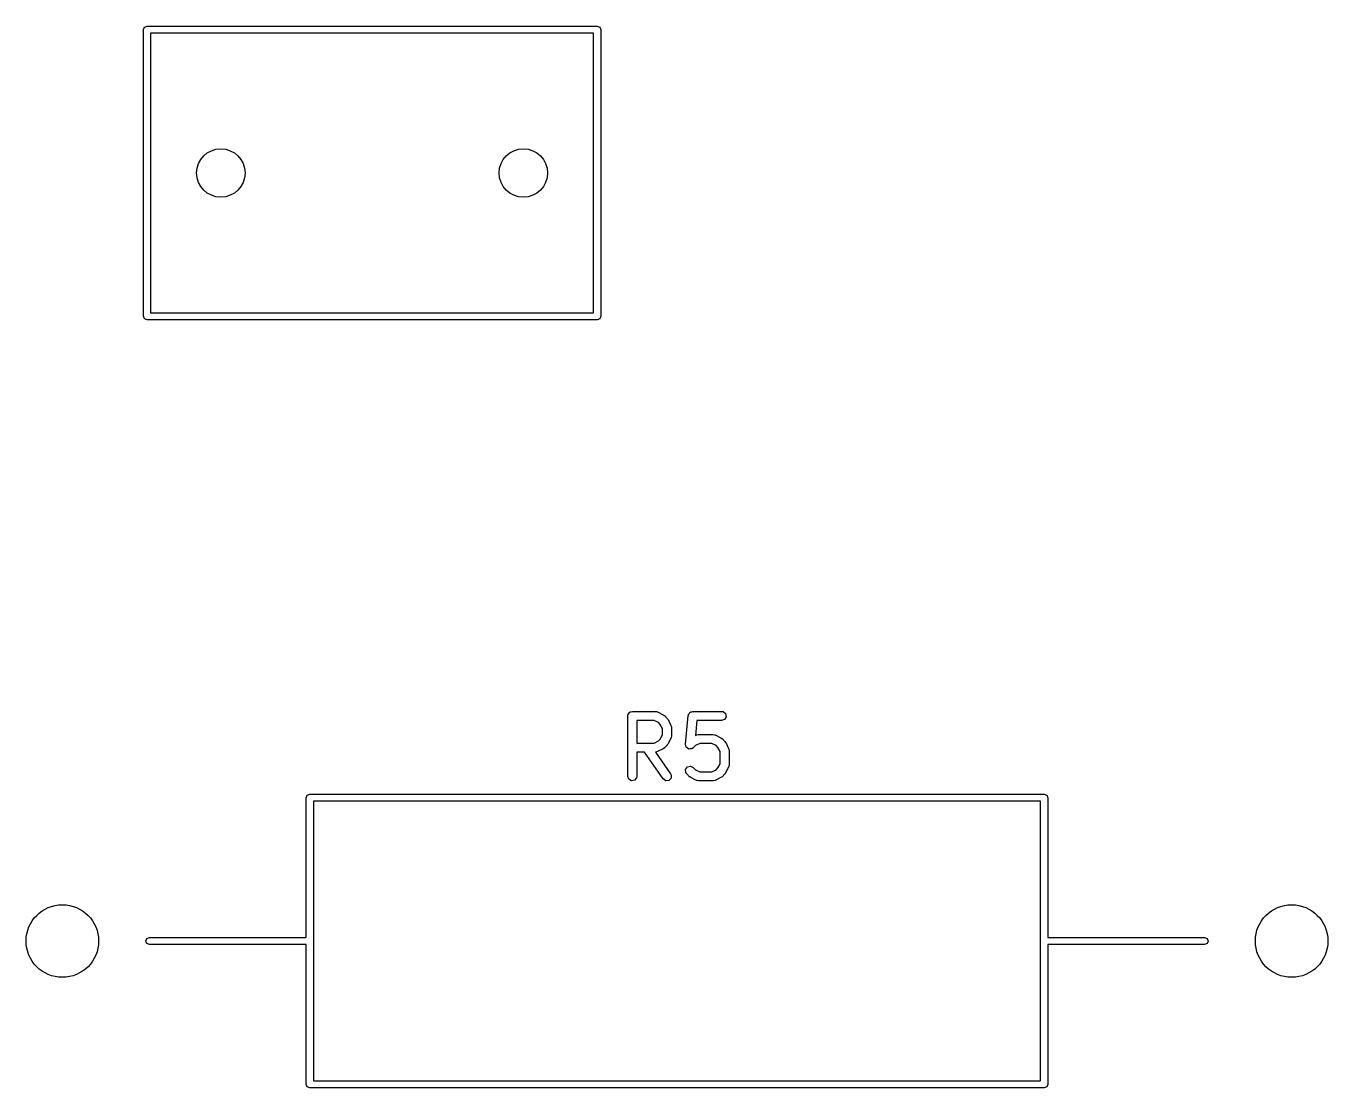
# Model space of a CAD drawing. Extents: x 37 to 259, y -144 to -45.
# Drawn here: x 230.54 to 252.06, y -82.44 to -64.88 of the extents above; entities that cross this region are included whole.
import ezdxf

# ---------------------------------------------------------------- set-up
doc = ezdxf.new("R2010")
doc.units = 0
doc.layers.add('BLACK', color=7, linetype='CONTINUOUS')

msp = doc.modelspace()

# ---------------------------------------------------------------- linework, layer by layer
at = {"layer": 'BLACK', "linetype": 'CONTINUOUS'}
for p, q in [((232.48, -64.94), (232.498, -64.8976)), ((232.48, -69.68), (232.48, -64.94)), ((232.498, -64.8976), (232.54, -64.88)), ((232.54, -64.88), (239.98, -64.88)), ((239.98, -64.88), (240.022, -64.8976)), ((240.022, -64.8976), (240.04, -64.94)), ((240.04, -64.94), (240.04, -69.68)), ((232.6, -65), (232.6, -69.62)), ((239.92, -65), (232.6, -65)), ((239.92, -69.62), (239.92, -65)), ((232.498, -69.7224), (232.48, -69.68)), ((232.54, -69.74), (232.498, -69.7224)), ((232.6, -69.62), (239.92, -69.62)), ((240.022, -69.7224), (239.98, -69.74)), ((240.04, -69.68), (240.022, -69.7224)), ((239.98, -69.74), (232.54, -69.74)), ((240.487, -76.2874), (240.489, -76.2776)), ((240.487, -77.2874), (240.487, -76.2874)), ((240.488, -76.2744), (240.49, -76.2715)), ((240.489, -76.2776), (240.488, -76.2744)), ((240.49, -76.2715), (240.491, -76.2617)), ((240.491, -76.2617), (240.504, -76.2468)), ((240.504, -76.2468), (240.514, -76.2299)), ((240.514, -76.2299), (240.52, -76.2276)), ((240.52, -76.2276), (240.524, -76.2224)), ((240.524, -76.2224), (240.544, -76.219)), ((240.544, -76.219), (240.562, -76.2124)), ((240.562, -76.2124), (240.943, -76.2124)), ((240.637, -76.3624), (240.637, -76.7362)), ((240.925, -76.3624), (240.637, -76.3624)), ((240.994, -76.3966), (240.925, -76.3624)), ((240.943, -76.2124), (240.969, -76.2169)), ((240.969, -76.2169), (240.972, -76.2198)), ((240.972, -76.2198), (240.976, -76.2203)), ((240.976, -76.2203), (241.072, -76.2679)), ((241.072, -76.2679), (241.09, -76.2813)), ((241.09, -76.2813), (241.091, -76.282)), ((241.091, -76.282), (241.139, -76.3296)), ((241.139, -76.3296), (241.152, -76.348)), ((241.152, -76.348), (241.153, -76.3491)), ((241.153, -76.3491), (241.2, -76.4443)), ((241.44, -76.7561), (241.487, -76.2799)), ((241.487, -76.2799), (241.488, -76.2761)), ((241.488, -76.2744), (241.49, -76.2717)), ((241.488, -76.2761), (241.488, -76.2744)), ((241.49, -76.2717), (241.494, -76.2548)), ((241.494, -76.2548), (241.506, -76.2437)), ((241.506, -76.2437), (241.514, -76.2299)), ((241.514, -76.2299), (241.524, -76.2263)), ((241.524, -76.2263), (241.531, -76.219)), ((241.531, -76.219), (241.547, -76.2178)), ((241.547, -76.2178), (241.562, -76.2124)), ((241.562, -76.2124), (242.038, -76.2124)), ((241.63, -76.3624), (241.605, -76.6106)), ((242.038, -76.3624), (241.63, -76.3624)), ((242.038, -76.2124), (242.064, -76.2169)), ((242.086, -76.3448), (242.038, -76.3624)), ((242.064, -76.2169), (242.103, -76.2499)), ((242.112, -76.3004), (242.086, -76.3448)), ((242.103, -76.2499), (242.112, -76.3004)), ((241.024, -76.427), (240.994, -76.3966)), ((241.058, -76.4956), (241.024, -76.427)), ((241.024, -76.6715), (241.058, -76.603)), ((241.058, -76.603), (241.058, -76.4956)), ((241.2, -76.4443), (241.208, -76.4693)), ((241.208, -76.4693), (241.207, -76.4736)), ((241.207, -76.4736), (241.208, -76.4779)), ((241.208, -76.4779), (241.208, -76.6207)), ((241.605, -76.6106), (241.624, -76.6013)), ((241.624, -76.6013), (241.649, -76.5938)), ((241.649, -76.5938), (241.653, -76.5949)), ((241.653, -76.5949), (241.657, -76.5933)), ((241.657, -76.5933), (241.895, -76.5933)), ((241.895, -76.5933), (241.921, -76.5979)), ((241.921, -76.5979), (241.924, -76.6007)), ((241.924, -76.6007), (241.929, -76.6013)), ((241.929, -76.6013), (242.024, -76.6489)), ((240.637, -76.7362), (240.925, -76.7362)), ((240.925, -76.7362), (240.994, -76.7019)), ((240.994, -76.7019), (241.024, -76.6715)), ((241.091, -76.8166), (241.073, -76.8295)), ((241.139, -76.769), (241.091, -76.8166)), ((241.153, -76.7495), (241.139, -76.7675)), ((241.139, -76.7675), (241.139, -76.769)), ((241.2, -76.6543), (241.153, -76.7495)), ((241.201, -76.6498), (241.2, -76.6543)), ((241.204, -76.6464), (241.201, -76.6498)), ((241.208, -76.6207), (241.204, -76.6464)), ((241.44, -76.7566), (241.44, -76.7561)), ((241.44, -76.757), (241.44, -76.7566)), ((241.446, -76.7814), (241.44, -76.757)), ((241.452, -76.8058), (241.446, -76.7814)), ((241.453, -76.8061), (241.452, -76.8058)), ((241.453, -76.8066), (241.453, -76.8061)), ((241.473, -76.821), (241.453, -76.8066)), ((241.494, -76.8358), (241.473, -76.821)), ((241.567, -76.8166), (241.546, -76.8315)), ((241.606, -76.7776), (241.567, -76.8166)), ((241.675, -76.7433), (241.606, -76.7776)), ((241.878, -76.7433), (241.675, -76.7433)), ((241.946, -76.7776), (241.878, -76.7433)), ((241.976, -76.808), (241.946, -76.7776)), ((242.011, -76.8765), (241.976, -76.808)), ((242.024, -76.6489), (242.042, -76.6622)), ((242.042, -76.6622), (242.044, -76.6629)), ((242.044, -76.6629), (242.091, -76.7105)), ((242.091, -76.7105), (242.104, -76.7289)), ((242.104, -76.7289), (242.105, -76.73)), ((242.105, -76.73), (242.153, -76.8253)), ((242.153, -76.8253), (242.16, -76.8502)), ((240.761, -76.8862), (240.637, -76.8862)), ((240.637, -76.8862), (240.637, -77.2874)), ((241.072, -77.3304), (240.761, -76.8862)), ((240.947, -76.8847), (240.944, -76.8858)), ((240.944, -76.8858), (241.195, -77.2444)), ((240.951, -76.8857), (240.947, -76.8847)), ((240.976, -76.8783), (240.951, -76.8857)), ((241.072, -76.8307), (240.976, -76.8783)), ((241.073, -76.8295), (241.072, -76.8307)), ((241.495, -76.836), (241.494, -76.8357)), ((241.494, -76.8357), (241.494, -76.8358)), ((241.52, -76.8338), (241.495, -76.836)), ((241.545, -76.8319), (241.52, -76.8338)), ((241.546, -76.8315), (241.545, -76.8316)), ((241.545, -76.8316), (241.545, -76.8319)), ((242.011, -77.0792), (242.011, -76.8765)), ((242.16, -76.8502), (242.159, -76.8546)), ((242.159, -76.8546), (242.161, -76.8588)), ((242.161, -76.8588), (242.161, -77.0969)), ((241.195, -77.2444), (241.206, -77.268)), ((241.442, -77.1727), (241.471, -77.1307)), ((241.446, -77.2238), (241.442, -77.1727)), ((241.461, -77.2452), (241.446, -77.2238)), ((241.509, -77.2928), (241.461, -77.2452)), ((241.471, -77.1307), (241.521, -77.1174)), ((241.521, -77.1174), (241.567, -77.1391)), ((241.567, -77.1391), (241.606, -77.1781)), ((241.606, -77.1781), (241.675, -77.2124)), ((241.675, -77.2124), (241.878, -77.2124)), ((241.878, -77.2124), (241.946, -77.1781)), ((241.946, -77.1781), (241.976, -77.1477)), ((241.976, -77.1477), (242.011, -77.0792)), ((242.091, -77.2452), (242.044, -77.2928)), ((242.092, -77.2437), (242.091, -77.2452)), ((242.105, -77.2257), (242.092, -77.2437)), ((242.153, -77.1304), (242.105, -77.2257)), ((242.156, -77.1226), (242.153, -77.126)), ((242.153, -77.126), (242.153, -77.1304)), ((242.161, -77.0969), (242.156, -77.1226)), ((240.504, -77.3356), (240.487, -77.2874)), ((240.549, -77.3612), (240.504, -77.3356)), ((240.599, -77.3523), (240.549, -77.3612)), ((240.632, -77.313), (240.599, -77.3523)), ((240.637, -77.2874), (240.632, -77.313)), ((241.114, -77.3598), (241.072, -77.3304)), ((241.165, -77.3554), (241.114, -77.3598)), ((241.201, -77.3191), (241.165, -77.3554)), ((241.206, -77.268), (241.201, -77.3191)), ((241.51, -77.2935), (241.509, -77.2928)), ((241.528, -77.3068), (241.51, -77.2935)), ((241.624, -77.3545), (241.528, -77.3068)), ((241.628, -77.355), (241.624, -77.3545)), ((241.631, -77.3579), (241.628, -77.355)), ((241.657, -77.3624), (241.631, -77.3579)), ((241.895, -77.3624), (241.657, -77.3624)), ((241.899, -77.3608), (241.895, -77.3624)), ((241.904, -77.3619), (241.899, -77.3608)), ((241.929, -77.3545), (241.904, -77.3619)), ((242.024, -77.3068), (241.929, -77.3545)), ((242.025, -77.3057), (242.024, -77.3068)), ((242.044, -77.2928), (242.025, -77.3057)), ((235.17, -77.64), (235.188, -77.5976)), ((235.17, -79.95), (235.17, -77.64)), ((235.188, -77.5976), (235.23, -77.58)), ((235.23, -77.58), (247.37, -77.58)), ((247.37, -77.58), (247.412, -77.5976)), ((247.412, -77.5976), (247.43, -77.64)), ((247.43, -77.64), (247.43, -79.95)), ((235.29, -77.7), (235.29, -82.32)), ((247.31, -77.7), (235.29, -77.7)), ((247.31, -82.32), (247.31, -77.7)), ((232.52, -80.01), (232.538, -79.9676)), ((232.538, -80.0524), (232.52, -80.01)), ((232.538, -79.9676), (232.58, -79.95)), ((232.58, -80.07), (232.538, -80.0524)), ((232.58, -79.95), (235.17, -79.95)), ((247.43, -79.95), (250.02, -79.95)), ((250.02, -79.95), (250.062, -79.9676)), ((250.062, -80.0524), (250.02, -80.07)), ((250.062, -79.9676), (250.08, -80.01)), ((250.08, -80.01), (250.062, -80.0524)), ((235.17, -80.07), (232.58, -80.07)), ((235.17, -82.38), (235.17, -80.07)), ((250.02, -80.07), (247.43, -80.07)), ((247.43, -80.07), (247.43, -82.38)), ((235.188, -82.4224), (235.17, -82.38)), ((235.29, -82.32), (247.31, -82.32)), ((247.43, -82.38), (247.412, -82.4224)), ((235.23, -82.44), (235.188, -82.4224)), ((247.37, -82.44), (235.23, -82.44)), ((247.412, -82.4224), (247.37, -82.44))]:
    msp.add_line(p, q, dxfattribs=at)
at = {"layer": 'BLACK'}
for centre, radius in [((233.76, -67.31), 0.4), ((238.76, -67.31), 0.4), ((231.14, -80.01), 0.6), ((251.46, -80.01), 0.6)]:
    msp.add_circle(centre, radius, dxfattribs=at)

doc.saveas('drawing.dxf')
